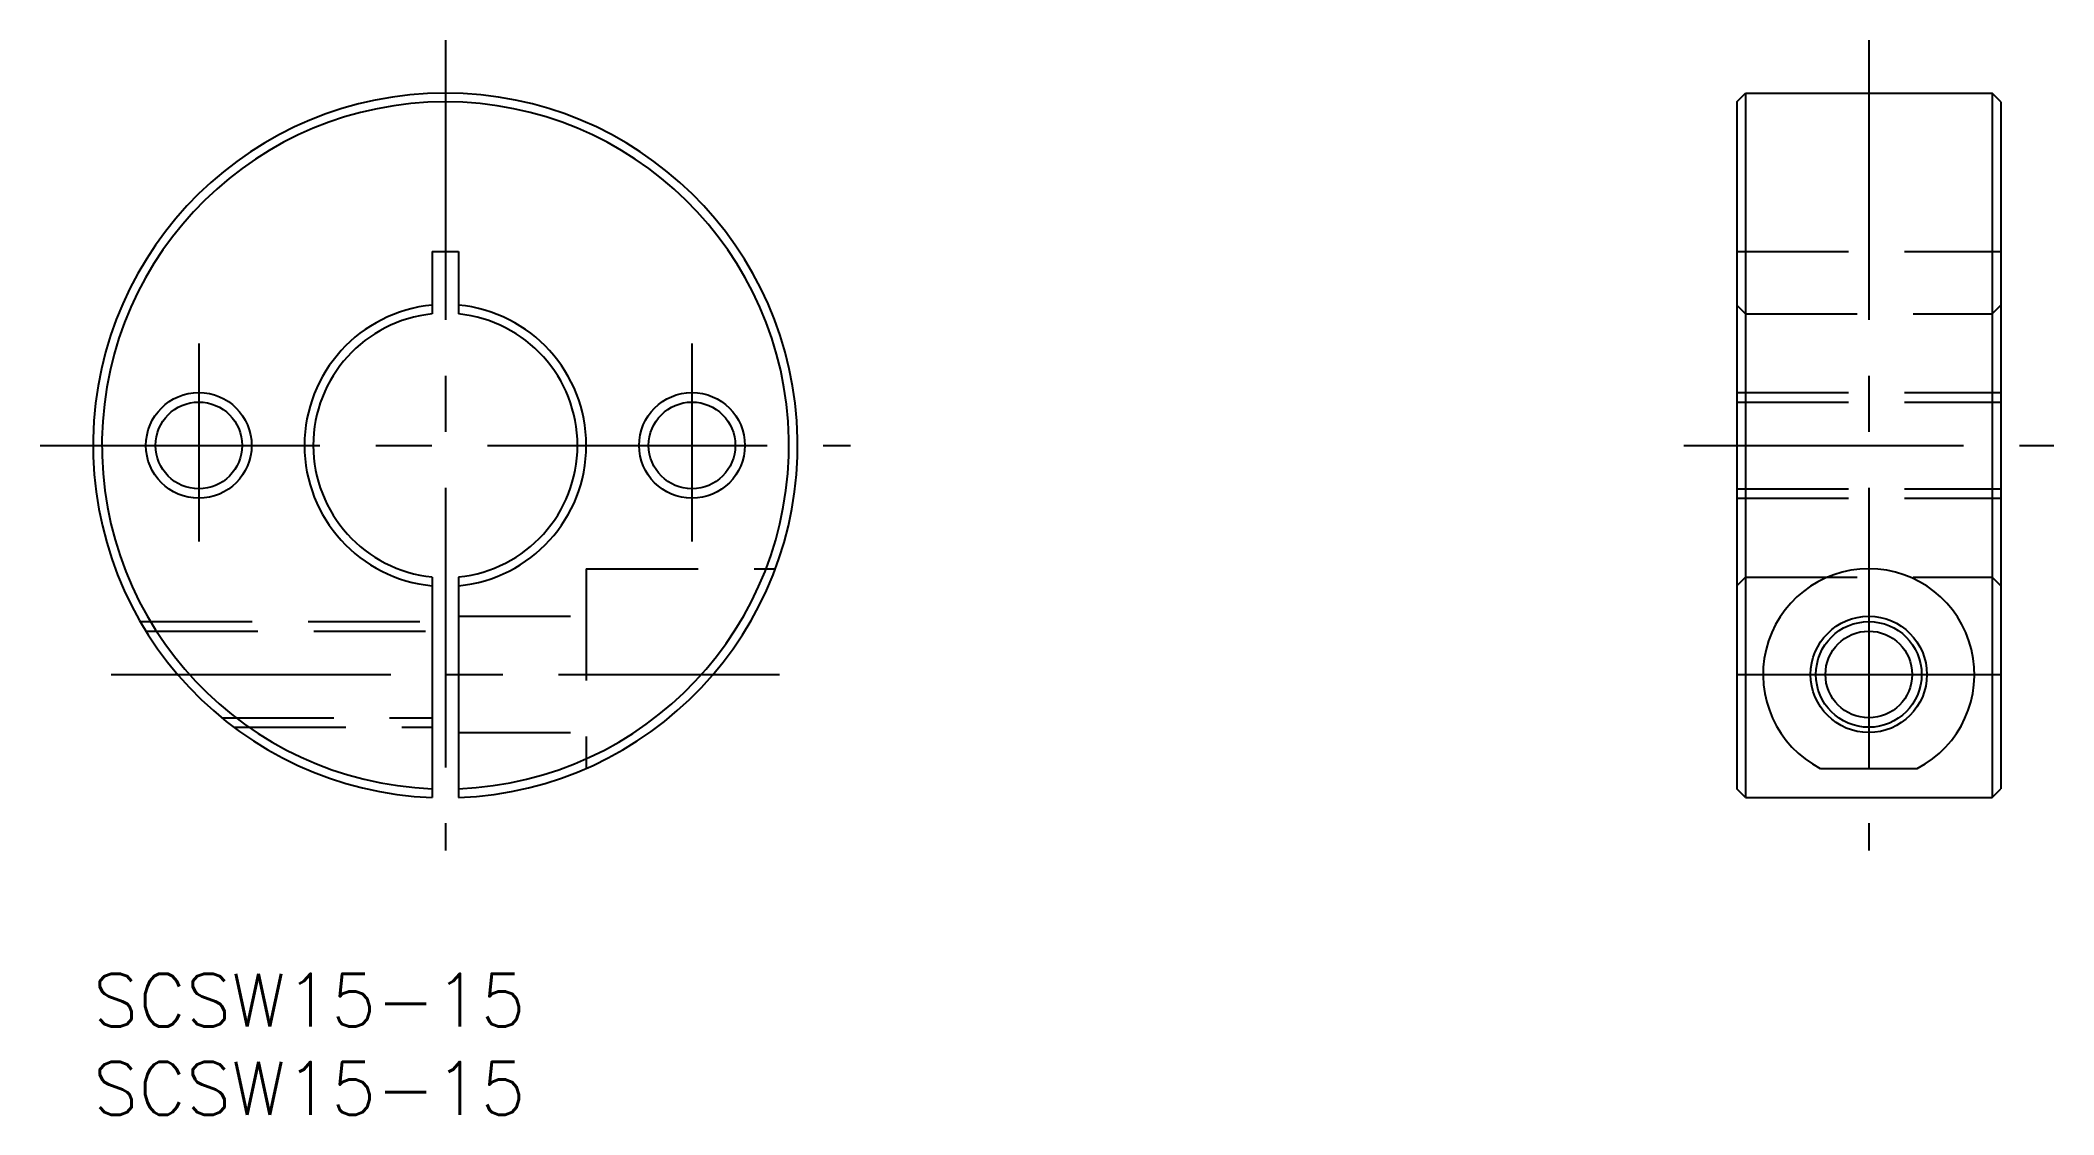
# Model space of a CAD drawing. Extents: x -3 to 111, y -8 to 53.
import ezdxf

# ---------------------------------------------------------------- set-up
doc = ezdxf.new("R2010")
doc.units = 0
doc.header["$LTSCALE"] = 0.5
doc.linetypes.add('CENTER', pattern=[50.8, 31.75, -6.35, 6.35, -6.35])
doc.linetypes.add('DASHED', pattern=[19.05, 12.7, -6.35])
for name, color, linetype in [('MSM_CENTER', 1, 'CENTER'), ('MSM_CONTINUOUS', 7, 'CONTINUOUS'), ('MSM_DASHED', 4, 'DASHED'), ('MSM_NARROW', 5, 'CONTINUOUS'), ('MSM_PART_NUMBER', 7, 'CONTINUOUS')]:
    doc.layers.add(name, color=color, linetype=linetype)
doc.styles.get("Standard").update_dxf_attribs({"font": 'txt.shx', "height": 3, "bigfont": 'bigfont.shx'})

# ---------------------------------------------------------------- blocks, each defined once
blk = doc.blocks.new('*U2')
at = {"layer": 'MSM_PART_NUMBER'}
blk.add_text('SCSW15-15', height=3, dxfattribs=at).set_placement((0, -3))
blk = doc.blocks.new('*U3')
at = {"layer": 'MSM_PART_NUMBER'}
blk.add_text('SCSW15-15', height=3, dxfattribs=at).set_placement((0, -8))

msp = doc.modelspace()

# ---------------------------------------------------------------- linework, layer by layer
at = {"layer": 'MSM_CENTER'}
for p, q in [((20, 52.99), (20, 6.99)), ((100.81, 52.99), (100.81, 6.99)), ((6, 35.77), (6, 24.53)), ((34, 35.77), (34, 24.53)), ((-3, 29.99), (43, 29.99)), ((90.31, 29.99), (111.31, 29.99)), ((1.03, 16.99), (38.97, 16.99)), ((93.31, 16.99), (108.31, 16.99))]:
    msp.add_line(p, q, dxfattribs=at)
at = {"layer": 'MSM_CONTINUOUS'}
for p, q in [((93.31, 49.49), (93.81, 49.99)), ((93.31, 49.49), (93.31, 10.49)), ((93.81, 49.99), (93.81, 10)), ((93.81, 49.99), (107.81, 49.99)), ((107.81, 49.99), (107.81, 10)), ((108.31, 49.49), (107.81, 49.99)), ((108.31, 49.49), (108.31, 10.5)), ((19.25, 40.99), (19.25, 37.45)), ((19.25, 40.99), (20.75, 40.99)), ((20.75, 40.99), (20.75, 37.45)), ((19.25, 22.52), (19.25, 10)), ((20.75, 22.52), (20.75, 10)), ((98.06, 11.66), (103.56, 11.66)), ((93.81, 10), (93.31, 10.49)), ((107.81, 10), (108.31, 10.5)), ((93.81, 10), (107.81, 10))]:
    msp.add_line(p, q, dxfattribs=at)
for centre, radius in [((6, 29.99), 2.46), ((34, 29.99), 2.46), ((100.81, 16.99), 3.3), ((100.81, 16.99), 2.46)]:
    msp.add_circle(centre, radius, dxfattribs=at)
for centre, radius, start, end in [((20, 29.99), 20, 272.1491, 267.8509), ((20, 29.99), 19.5, 272.2042, 267.7958), ((20, 29.99), 8, 95.3794, 264.6206), ((20, 29.99), 8, 275.3794, 84.6206), ((20, 29.99), 7.5, 95.7392, 264.2608), ((20, 29.99), 7.5, 275.7392, 84.2608), ((100.81, 16.99), 6, 297.3291, 242.6709)]:
    msp.add_arc(centre, radius, start, end, dxfattribs=at)
at = {"layer": 'MSM_DASHED'}
for p, q in [((93.31, 40.99), (108.31, 40.99)), ((93.31, 37.95), (93.81, 37.45)), ((108.31, 37.95), (107.81, 37.45)), ((93.81, 37.45), (107.81, 37.45)), ((93.31, 32.99), (108.31, 32.99)), ((93.31, 32.44), (108.31, 32.44)), ((93.31, 27.53), (108.31, 27.53)), ((93.31, 26.99), (108.31, 26.99)), ((28, 22.99), (28, 11.66)), ((28, 22.99), (38.73, 22.99)), ((93.31, 22.02), (93.81, 22.52)), ((93.81, 22.52), (107.81, 22.52)), ((108.31, 22.02), (107.81, 22.52)), ((2.68, 19.99), (19.25, 19.99)), ((3, 19.44), (19.25, 19.44)), ((20.75, 20.29), (28, 20.29)), ((7.31, 14.53), (19.25, 14.53)), ((8, 13.99), (19.25, 13.99)), ((20.75, 13.69), (28, 13.69))]:
    msp.add_line(p, q, dxfattribs=at)
at = {"layer": 'MSM_NARROW'}
for centre in [(6, 29.99), (34, 29.99), (100.81, 16.99)]:
    msp.add_circle(centre, 3, dxfattribs=at)

# ---------------------------------------------------------------- block references
at = {"layer": 'MSM_CONTINUOUS'}
for name in ['*U2', '*U3']:
    msp.add_blockref(name, (0, 0), dxfattribs=at)

doc.saveas('drawing.dxf')
